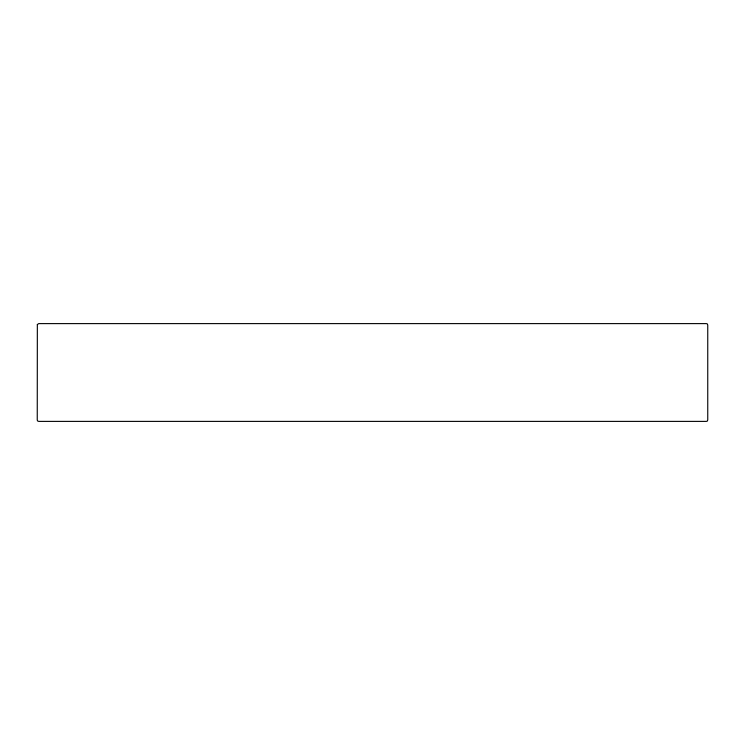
<?xml version="1.0" encoding="UTF-8"?>
<svg xmlns="http://www.w3.org/2000/svg" width="745" height="745" viewBox="0 0 745 745"><rect width="100%" height="100%" fill="white"/><g stroke="black" fill="none" stroke-linecap="round" stroke-linejoin="round"><path stroke-width="1.12" d="M37.343 324.541L37.25 419.919L37.492 420.916L38.721 421.391L706.279 421.391L707.275 421.149L707.75 419.919L707.75 325.081L707.275 323.851L706.279 323.609L38.721 323.609L37.343 324.541"/></g></svg>
